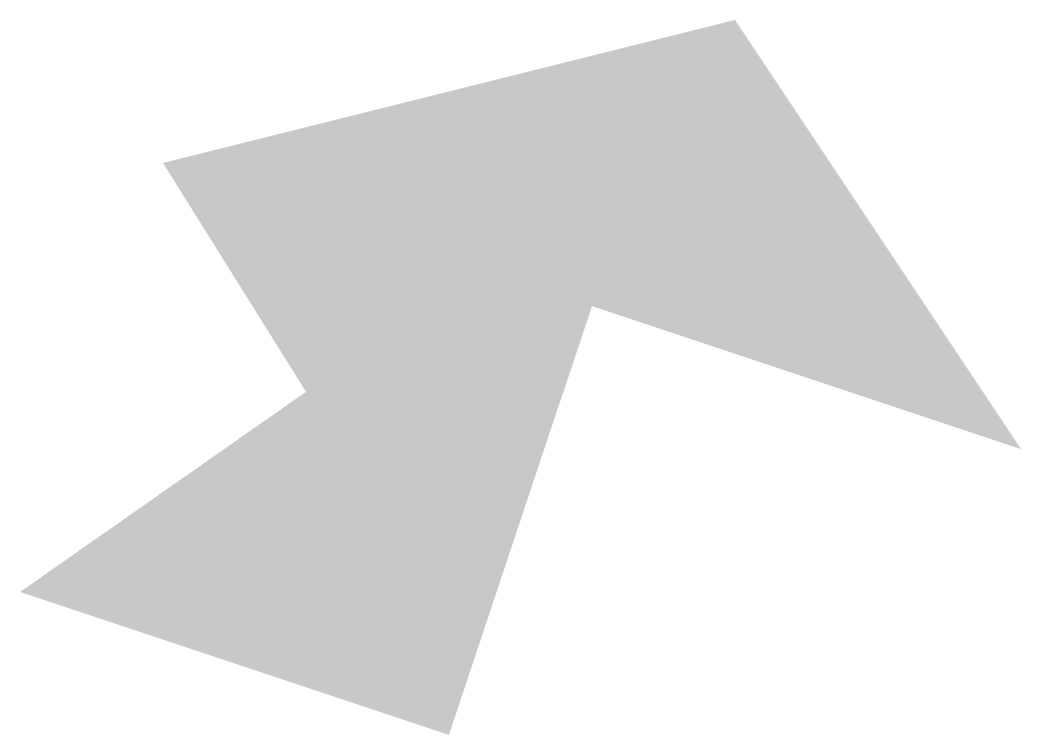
# Model space of a CAD drawing. Units: millimetres at full size, sheet at 1:100. Extents: x -18612 to 2816, y -9612 to 5694.
import ezdxf

# ---------------------------------------------------------------- set-up
doc = ezdxf.new("R2010")
doc.units = ezdxf.units.MM
doc.header["$LTSCALE"] = 100
doc.layers.add('0-0', color=7, linetype='Continuous')

msp = doc.modelspace()

# ---------------------------------------------------------------- linework, layer by layer
at = {"layer": '0-0'}
for points in [[(-6367.3, -428.6), (-3306.1, 5693.9), (-15551, 2632.7)], [(-6367.3, -428.6), (2816.3, -3489.8), (-3306.1, 5693.9)], [(-6367.3, -428.6), (-15551, 2632.7), (-12489.8, -2265.3)], [(-18612.2, -6551), (-9428.6, -9612.2), (-6367.3, -428.6)], [(-6367.3, -428.6), (-12489.8, -2265.3), (-18612.2, -6551)]]:
    msp.add_solid(points, dxfattribs=at)

doc.saveas('drawing.dxf')
